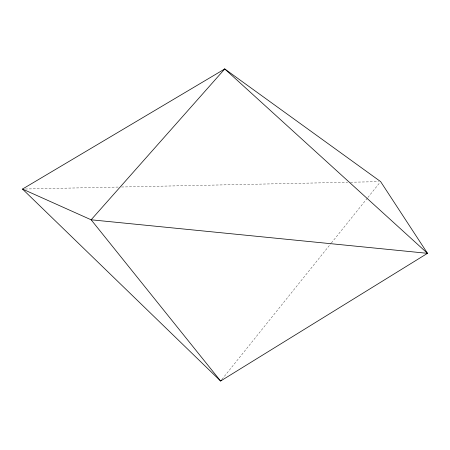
<?xml version="1.0" encoding="UTF-8"?>
<svg xmlns="http://www.w3.org/2000/svg" width="450" height="450" viewBox="0 0 450 450"><rect width="100%" height="100%" fill="white"/><g stroke="black" fill="none" stroke-linecap="round" stroke-linejoin="round"><path stroke-width="0.34" stroke-dasharray="2.25 1.69" d="M221.929 379.395L330.947 243.523M331.391 242.972L367.436 198.045M367.875 197.499L380.183 182.16M25.307 189L118.704 187.059M121.511 186.998L347.619 182.295M350.432 182.239L378.517 181.654"/><path stroke-width="0.67" d="M221.484 379.941L220.607 381.037L22.5 189.056L224.747 68.962L380.627 181.609L427.5 253.328L220.607 381.037L91.142 219.797L22.5 189.056M224.747 68.962L91.142 219.797L427.5 253.328L224.747 68.962"/></g></svg>
